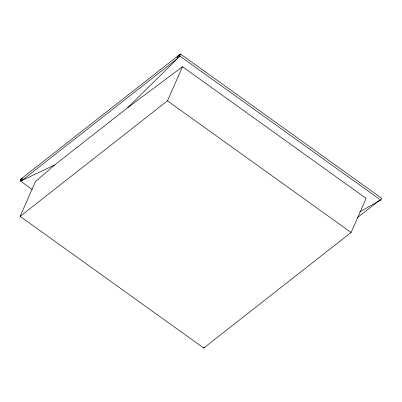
<?xml version="1.0" encoding="UTF-8"?>
<svg xmlns="http://www.w3.org/2000/svg" width="402" height="402" viewBox="0 0 402 402"><rect width="100%" height="100%" fill="white"/><g stroke="black" fill="none" stroke-linecap="round" stroke-linejoin="round"><path stroke-width="0.6" d="M359.78 211.859L380.654 200.025L381.9 198.447L180.403 53.974L20.829 179.096L20.567 181.116L32.281 189.513M20.1 216.366L35.366 181.759L54.677 164.941L127.72 107.666L182.503 66.717L366.132 198.372L351.092 232.477L203.724 348.026L20.1 216.366L167.463 100.817L182.503 66.717M203.724 348.026L204.226 346.891M176.825 57.501L180.403 53.974L179.945 56.119L127.72 107.666M357.026 217.919L378.739 200.93L377.734 201.678M20.829 179.096L22.522 178.297M54.677 164.941L20.567 181.116L21.914 178.247L21.929 180.468L177.749 58.29L177.734 56.069L179.945 56.119L380.654 200.025L379.232 200.543M167.463 100.817L351.092 232.477"/></g></svg>
